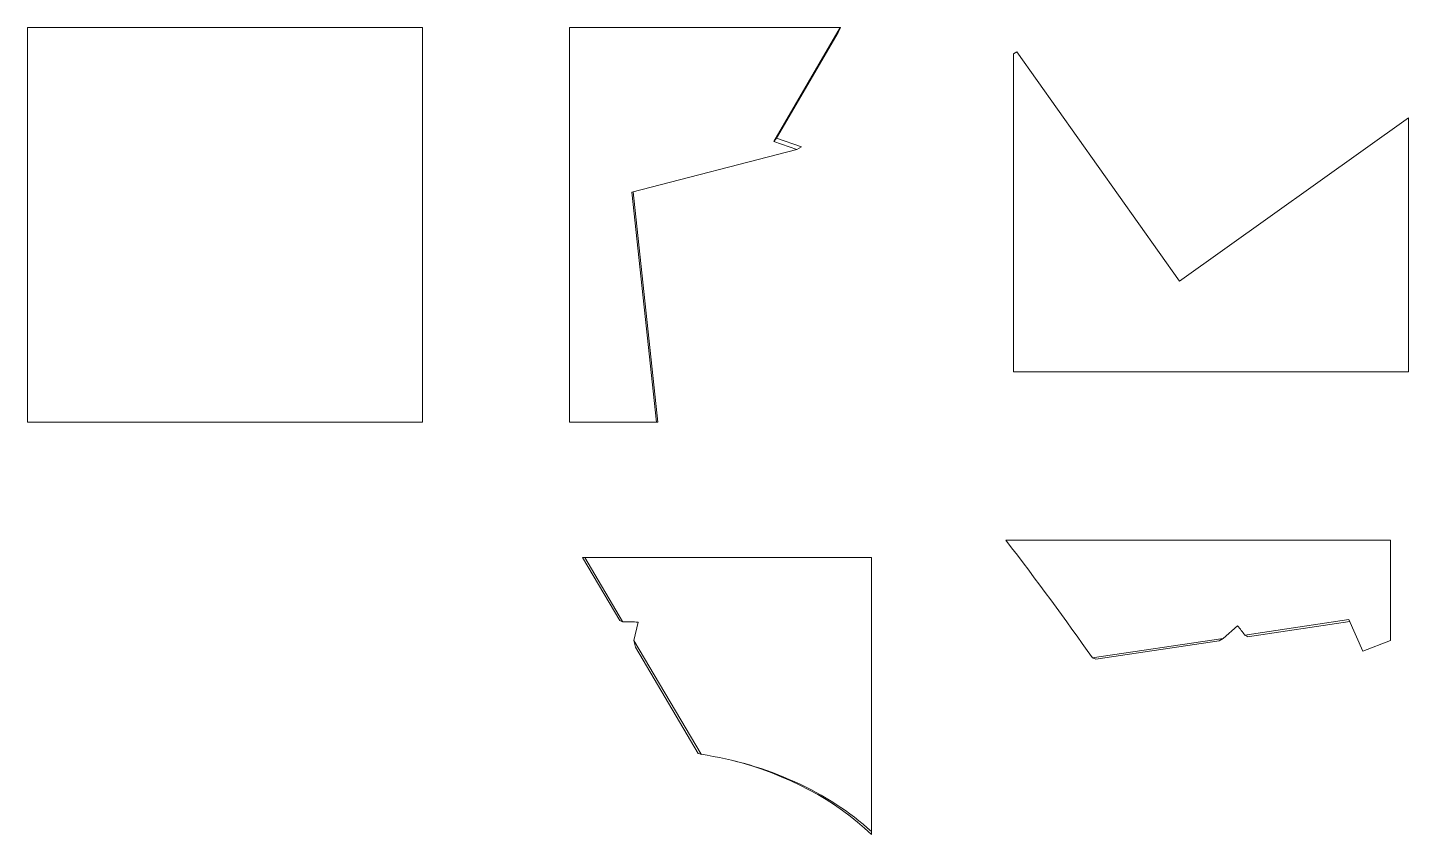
# Model space of a CAD drawing. Header units: inches. Extents: x 1.9 to 24.8, y 32.8 to 46.2.
import ezdxf

# ---------------------------------------------------------------- set-up
doc = ezdxf.new("R2010")
doc.units = ezdxf.units.IN
doc.header["$MEASUREMENT"] = 0

msp = doc.modelspace()

# ---------------------------------------------------------------- linework, layer by layer
at = {"color": 7, "linetype": 'Continuous', "lineweight": 15}
for p, q in [((1.939, 39.605), (1.939, 46.155)), ((1.939, 46.155), (8.489, 46.155)), ((8.489, 46.155), (8.489, 39.605)), ((10.927, 39.605), (10.927, 46.155)), ((10.927, 46.155), (15.421, 46.155)), ((15.421, 46.155), (14.321, 44.264)), ((15.388, 46.076), (14.366, 44.319)), ((15.425, 46.155), (15.388, 46.076)), ((15.425, 46.155), (15.421, 46.155)), ((18.297, 45.719), (18.349, 45.75)), ((18.297, 40.438), (18.297, 45.719)), ((18.349, 45.75), (21.052, 41.944)), ((21.052, 41.944), (24.847, 44.654)), ((24.847, 44.654), (24.847, 40.438)), ((14.366, 44.319), (14.321, 44.264)), ((14.7, 44.132), (14.321, 44.264)), ((14.776, 44.176), (14.366, 44.319)), ((14.7, 44.132), (11.962, 43.421)), ((14.776, 44.176), (14.7, 44.132)), ((11.962, 43.421), (12.371, 39.605)), ((11.986, 43.427), (12.396, 39.605)), ((24.847, 40.438), (18.297, 40.438)), ((8.489, 39.605), (1.939, 39.605)), ((12.371, 39.605), (10.927, 39.605)), ((12.371, 39.605), (12.396, 39.605)), ((18.169, 37.644), (24.551, 37.644)), ((24.551, 37.644), (24.551, 35.981)), ((11.763, 36.31), (11.143, 37.36)), ((11.181, 37.36), (11.143, 37.36)), ((11.811, 36.293), (11.181, 37.36)), ((11.181, 37.36), (15.937, 37.36)), ((15.937, 37.36), (15.937, 32.811)), ((12.071, 36.286), (11.996, 35.981)), ((21.775, 36.016), (22.013, 36.225)), ((22.133, 36.069), (23.861, 36.326)), ((22.18, 36.043), (23.875, 36.295)), ((24.093, 35.801), (23.861, 36.326)), ((13.113, 34.091), (11.996, 35.981)), ((11.996, 35.981), (12.023, 35.87)), ((19.603, 35.694), (21.775, 36.016)), ((19.663, 35.669), (21.708, 35.973)), ((21.775, 36.016), (21.708, 35.973)), ((24.551, 35.981), (24.093, 35.801)), ((13.066, 34.104), (12.023, 35.87)), ((15.937, 32.761), (15.937, 32.811))]:
    msp.add_line(p, q, dxfattribs=at)
for centre, major_axis, ratio, start_param, end_param in [((13.338, 39.586), (-9.075, 10.355), 0.181575, 4.174274, 4.368296), ((17.879, 30.372), (15.331, -7.235), 0.185095, 2.063225, 2.06663), ((13.057, 31.556), (-6.836, 1.678), 0.648128, 5.013254, 5.051169), ((13.338, 39.586), (16.561, -18.897), 0.181575, 1.228175, 1.236453), ((17.563, 34.764), (6.015, -0.484), 0.409252, 0.729189, 0.741322), ((17.563, 34.764), (3.296, -0.265), 0.409252, 0.913254, 0.936815), ((17.879, 30.372), (8.4, -3.964), 0.185095, 2.258718, 2.265363), ((13.057, 31.556), (3.746, -0.92), 0.648128, 0.86648, 1.714083), ((12.986, 31.574), (3.746, -0.92), 0.648128, 0.837083, 1.561277)]:
    msp.add_ellipse(centre, major_axis=major_axis, ratio=ratio, start_param=start_param, end_param=end_param, dxfattribs=at)

doc.saveas('drawing.dxf')
